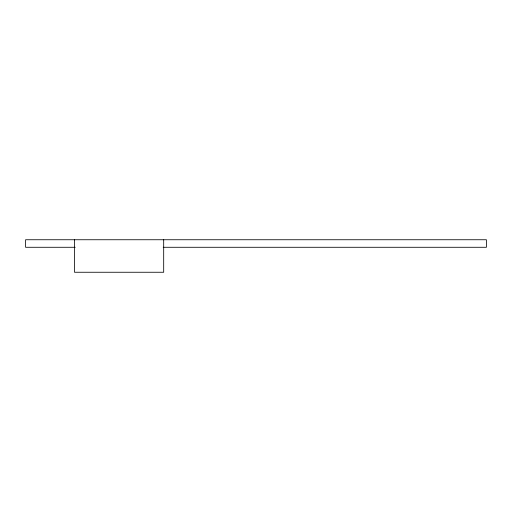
<?xml version="1.0" encoding="UTF-8"?>
<svg xmlns="http://www.w3.org/2000/svg" width="512" height="512" viewBox="0 0 512 512"><rect width="100%" height="100%" fill="white"/><g stroke="black" fill="none" stroke-linecap="round" stroke-linejoin="round"><path stroke-width="0.77" d="M75.2 247.283L25.6 247.283L25.6 239.744L486.4 239.744L486.4 247.283L163.2 247.283M163.686 239.744L163.686 272.256L74.509 272.256L74.509 239.744"/></g></svg>
